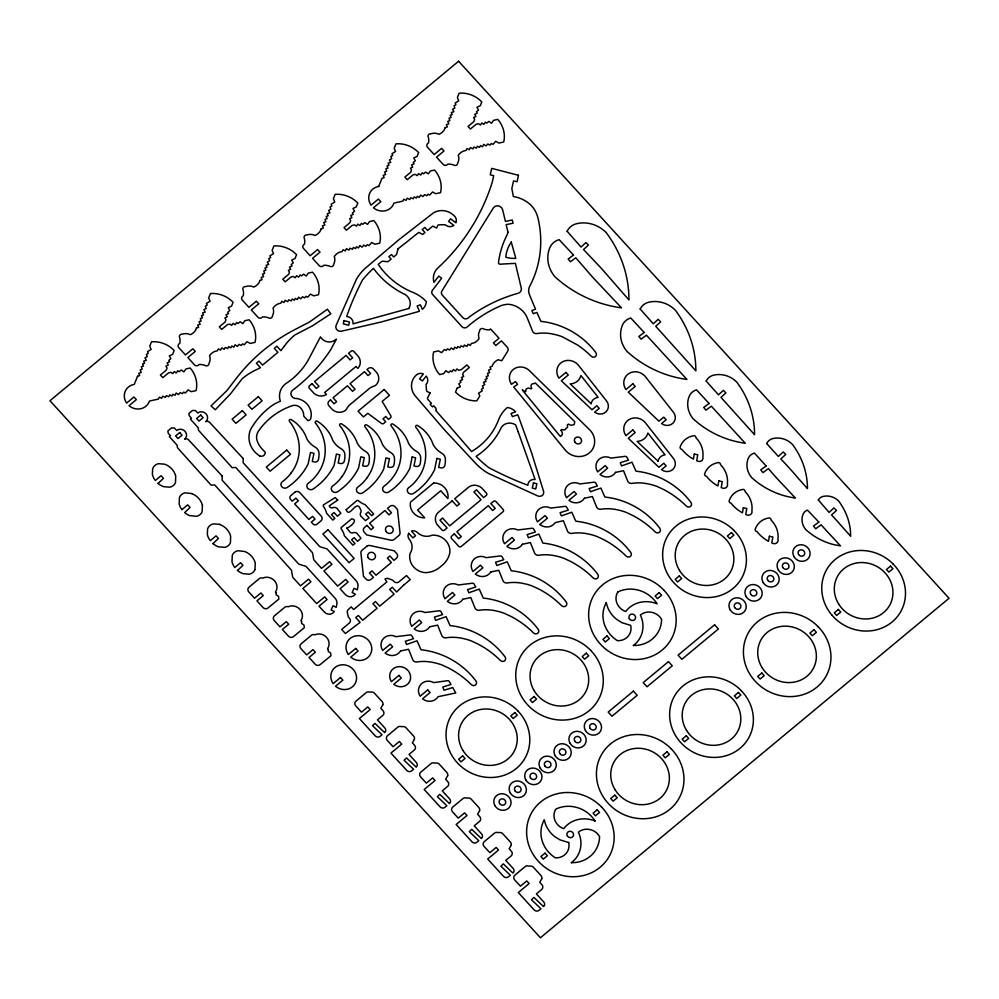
<?xml version="1.0" encoding="UTF-8"?>
<svg xmlns="http://www.w3.org/2000/svg" width="999" height="999" viewBox="0 0 999 999"><rect width="100%" height="100%" fill="white"/><g stroke="black" fill="none" stroke-linecap="round" stroke-linejoin="round"><path stroke-width="1.5" d="M254.97 569.592L255.282 563.061A16.471 15.285 29.3 0 0 244.743 551.51L237.937 550.724A8.729 8.104 29.3 0 0 232.28 555.294L231.993 561.838A16.084 14.935 29.3 0 0 234.777 567.507L240.559 562.712L242.944 565.322L237.5 570.441M378.696 186.451L382.005 178.309L384.128 177.597L383.191 175.362L385.639 174.55L384.565 171.99L386.613 171.304L385.851 168.794L387.912 168.107L387.013 165.946L388.986 165.285L388.124 163.212L390.721 162.338L389.423 159.99L391.708 158.591L390.834 156.506L392.682 155.369L391.983 153.684L395.567 151.486L394.193 148.227L395.966 143.844A26.711 24.8 29.3 0 1 418.618 152.56L417.058 156.418L413.773 157.942L415.309 160.727L413.261 162.437L414.036 163.861L411.551 165.01L412.712 167.133L410.427 168.194L411.501 170.13L410.626 172.29L404.845 177.085L407.23 179.695L413.012 174.9L415.372 174.375L417.245 175.649L418.656 173.626L420.691 175.025L422.227 172.827L423.601 173.764L425.661 172.065L428.346 173.888L430.369 171.004L434.59 170.055A26.711 24.8 29.3 0 1 440.547 192.645L435.751 193.719L432.542 191.983L429.77 195.067L428.109 194.168L426.685 195.754L424.637 194.643L422.877 196.616L420.616 195.067L419.343 197.402L417.32 196.303L416.358 198.077L414.235 196.928L413.236 198.776L410.739 197.715L409.74 199.563L407.242 198.202L406.044 200.387L403.858 199.201L402.822 201.111L393.918 203.122A13.099 12.163 29.3 0 1 373.451 207.767L380.794 201.661L378.409 199.051L371.066 205.157A13.099 12.163 29.3 0 1 378.696 186.451M181.918 509.652L187.712 504.845L190.097 507.455L184.653 512.574A16.046 14.898 29.3 0 0 189.648 515.609L196.491 516.308A8.729 8.104 29.3 0 0 202.135 511.738L202.435 505.194M539.847 524.487L547.415 518.206L545.029 515.596L537.474 521.878A10.652 9.89 29.3 0 1 538.324 509.802A10.652 9.89 29.3 0 1 550.724 508.091L564.785 506.381A1.773 1.648 29.3 0 1 566.708 507.305L568.306 510.139L560.089 512.699L561.351 515.909L571.803 512.212L575.786 521.191A74.463 69.143 29.3 0 1 630.744 552.422A3.172 2.935 29.3 0 1 626.198 556.193L625.374 555.344A85.04 78.958 29.3 0 0 603.284 539.435L597.102 536.538A50.075 46.491 29.3 0 0 590.796 534.552L588.099 533.928A44.093 40.934 29.3 0 0 571.59 533.391A3.646 3.384 29.3 0 1 567.469 531.031L563.336 520.691L555.169 522.677A10.652 9.89 29.3 0 1 539.847 524.5M511.476 384.228L515.521 381.581L517.607 384.403L513.686 386.975L565.734 450.661A16.971 15.759 29.3 0 0 589.335 452.934A16.971 15.759 29.3 0 0 590.209 430.332L529.92 371.153A12.05 11.189 29.3 0 0 513.823 369.043A12.05 11.189 29.3 0 0 511.476 384.228M219.655 524.363L213.411 523.876A8.766 8.142 29.3 0 0 207.58 528.921L207.33 534.403A15.897 14.76 29.3 0 0 210.265 540.659L216.034 535.851L218.419 538.461L212.974 543.593M191.92 493.556L185.09 492.857A8.729 8.104 29.3 0 0 179.433 497.427L179.146 503.971A16.084 14.935 29.3 0 0 181.93 509.64M158.042 483.441L163.486 478.309L161.101 475.699L155.307 480.519A15.897 14.76 29.3 0 1 152.372 474.25L152.66 468.768A8.766 8.142 29.3 0 1 158.466 463.686L164.71 464.21A16.384 15.21 29.3 0 1 175.712 476.073L175.499 482.592A8.729 8.104 29.3 0 1 169.88 487.175L163.636 486.675A15.859 14.723 29.3 0 1 158.054 483.429M893.094 563.973L895.479 566.595A42.595 39.548 29.3 0 1 892.119 621.965A42.595 39.548 29.3 0 1 834.14 617.544L831.755 614.934M734.003 530.481L736.388 533.091A42.595 39.548 29.3 0 1 733.029 588.473A42.595 39.548 29.3 0 1 675.049 584.04L672.664 581.43A42.595 39.548 29.3 0 1 676.023 526.061A42.595 39.548 29.3 0 1 734.003 530.494M831.767 614.934A42.595 39.548 29.3 0 1 835.114 559.565A42.595 39.548 29.3 0 1 893.094 563.985M259.99 456.093A21.866 20.305 29.3 0 1 252.71 425.986A84.578 78.521 29.3 0 1 270.879 406.418A40.659 37.75 29.3 0 1 280.344 401.273A17.645 16.384 29.3 0 1 285.589 383.791A80.17 74.438 29.3 0 0 307.842 360.776L320.454 336.888A9.728 9.028 29.3 0 0 335.264 339.91L336.401 339.111L331.031 349.2A181.581 168.594 29.3 0 1 292.607 390.222A4.908 4.558 29.3 0 0 294.455 398.351A16.184 15.022 29.3 0 1 310.739 418.519A3.172 2.947 29.3 0 1 307.817 420.567L303.708 416.059A11.551 10.727 29.3 0 0 301.436 408.866A8.092 7.517 29.3 0 0 292.882 405.469A75.362 69.967 29.3 0 0 258.529 431.019A12.363 11.476 29.3 0 0 257.193 440.996A22.802 21.166 29.3 0 0 263.137 450.037L265.284 452.41A4.396 4.083 29.3 0 1 259.965 456.156M191.895 493.643A16.471 15.285 29.3 0 1 202.36 505.207M219.63 524.438A16.384 15.21 29.3 0 1 230.644 536.226L230.444 542.744A8.729 8.104 29.3 0 1 224.812 547.34L218.569 546.828A15.859 14.723 29.3 0 1 212.999 543.581M254.982 569.605A8.729 8.104 29.3 0 1 249.338 574.188L243.094 573.676A15.859 14.723 29.3 0 1 237.512 570.429M291.333 472.652A45.205 41.97 29.3 0 0 289.635 421.59A1.411 1.299 29.3 0 1 291.533 419.78A34.628 32.155 29.3 0 1 306.793 438.673A20.142 18.694 29.3 0 0 315.209 447.165A7.093 6.593 29.3 0 1 318.993 453.159A34.815 32.318 29.3 0 1 318.793 457.717L318.431 459.515A3.546 3.297 29.3 0 1 314.435 461.95L312.287 461.476L313.936 453.296L310.477 452.535L308.204 463.798A70.454 65.422 29.3 0 1 289.248 486.051L287.375 487.35A4.108 3.821 29.3 0 1 281.755 486.713A3.721 3.459 29.3 0 1 282.28 481.768L284.253 480.244A47.552 44.156 29.3 0 0 291.358 472.664M315.547 423.126A1.411 1.299 29.3 0 1 317.432 421.328A34.628 32.155 29.3 0 1 332.692 440.222A20.142 18.694 29.3 0 0 341.109 448.713A7.093 6.593 29.3 0 1 344.892 454.707A34.815 32.318 29.3 0 1 344.692 459.265L344.33 461.063A3.546 3.297 29.3 0 1 340.334 463.499L338.186 463.024L339.822 454.845L336.376 454.083L334.103 465.347A70.454 65.422 29.3 0 1 315.147 487.599L313.274 488.898A4.108 3.821 29.3 0 1 307.655 488.261A3.721 3.459 29.3 0 1 308.179 483.316L310.152 481.793A47.552 44.156 29.3 0 0 317.257 474.213A45.205 41.97 29.3 0 0 315.534 423.139M341.708 476.935A45.205 41.97 29.3 0 0 339.997 425.886A1.411 1.299 29.3 0 1 341.895 424.076A34.628 32.155 29.3 0 1 357.155 442.957A20.142 18.694 29.3 0 0 365.572 451.448A7.093 6.593 29.3 0 1 369.355 457.442A34.815 32.318 29.3 0 1 369.155 462L368.793 463.798A3.546 3.297 29.3 0 1 364.797 466.233L362.649 465.759L364.298 457.579L360.839 456.818L358.566 468.081A70.454 65.422 29.3 0 1 339.61 490.334L337.737 491.633A4.108 3.821 29.3 0 1 332.118 491.008A3.721 3.459 29.3 0 1 332.642 486.051L334.615 484.527A47.552 44.156 29.3 0 0 341.72 476.948M366.82 478.034A45.205 41.97 29.3 0 0 365.122 426.973A1.411 1.299 29.3 0 1 367.02 425.162A34.628 32.155 29.3 0 1 382.28 444.056A20.142 18.694 29.3 0 0 390.696 452.547A7.093 6.593 29.3 0 1 394.48 458.541A34.815 32.318 29.3 0 1 394.28 463.099L393.918 464.897A3.546 3.297 29.3 0 1 389.922 467.332L387.774 466.858L389.41 458.666L385.964 457.904L383.691 469.168A70.454 65.422 29.3 0 1 364.735 491.433L362.862 492.732A4.108 3.821 29.3 0 1 357.242 492.095A3.721 3.459 29.3 0 1 357.767 487.15L359.74 485.626A47.552 44.156 29.3 0 0 366.845 478.046M606.331 602.597A29.82 27.685 29.3 0 0 617.394 640.659A13.899 12.9 29.3 0 0 630.681 625.349L622.127 622.764L617.02 619.642A27.473 25.512 29.3 0 1 610.839 613.249L609.265 610.751A27.473 25.512 29.3 0 1 606.318 602.597M222.19 476.061L222.128 480.194L298.826 564.173L305.981 566.358L335.127 598.264A7.043 6.543 29.3 0 1 336.863 604.058L336.251 607.292L333.004 605.794L331.119 610.002L334.353 611.5A6.344 5.894 29.3 0 1 324.076 611.75L319.018 606.181L327.073 599.512L324.687 596.89L316.633 603.571L302.884 588.436L310.926 581.793L308.541 579.183L300.499 585.826L292.719 577.272L291.458 570.204L214.723 484.94L211.139 485.164L177.984 448.301A2.847 2.647 29.3 0 1 177.422 445.542L169.331 436.563L170.417 435.676L168.194 433.204L167.894 430.906L171.603 427.884L174.5 428.059L176.736 430.507A5.932 5.507 29.3 0 1 184.99 431.306A5.932 5.507 29.3 0 1 184.678 439.198A2.897 2.697 29.3 0 1 188.474 439.735L222.19 476.061M243.219 458.578L243.157 462.724L319.855 546.703L327.01 548.888L356.156 580.794A7.043 6.543 29.3 0 1 357.892 586.588L357.292 589.822L354.046 588.311L352.16 592.532L355.319 594.168A6.344 5.894 29.3 0 1 345.105 594.28L340.047 588.711L348.102 582.03L345.716 579.42L337.674 586.101L323.913 570.966L331.955 564.323L329.57 561.713L321.541 568.356L313.761 559.79L312.5 552.734L235.764 467.47L232.18 467.694L199.013 430.819A2.847 2.647 29.3 0 1 198.451 428.072L190.359 419.093L191.446 418.194L189.236 415.734L188.923 413.436L192.632 410.414L195.542 410.577L197.777 413.037A5.932 5.507 29.3 0 1 206.019 413.823A5.932 5.507 29.3 0 1 205.719 421.728A2.897 2.697 29.3 0 1 209.515 422.252L243.219 458.578M561.076 430.182L561.113 430.619A7.68 7.13 29.3 0 1 562.499 433.516A16.971 15.759 29.3 0 0 561.8 435.552A4.508 4.183 29.3 0 1 560.277 436.413L522.24 389.885A9.041 8.392 29.3 0 1 524.925 391.733L525.836 391.358A4.883 4.533 29.3 0 1 526.186 388.998A12.05 11.189 29.3 0 0 528.184 387.999A7.53 6.993 29.3 0 1 530.869 388.923L531.793 388.386A5.794 5.382 29.3 0 1 530.944 385.489L531.805 384.165A6.156 5.719 29.3 0 1 534.615 383.516L535.327 382.979L574.687 421.615A11.314 10.502 29.3 0 1 574.113 424.662A16.971 15.759 29.3 0 0 571.653 425.274A7.08 6.581 29.3 0 1 568.493 424.1L567.357 424.787A10.827 10.052 29.3 0 1 567.532 427.347A16.971 15.759 29.3 0 0 564.772 429.882A3.996 3.709 29.3 0 1 562.012 429.445L561.076 430.182M337.687 500.112L329.258 505.831A2.398 2.223 29.3 0 0 330.657 507.542A2.885 2.672 29.3 0 0 333.291 507.542A4.196 3.896 29.3 0 1 336.788 508.191L340.871 513.199L337.437 516.246L334.041 512.537L331.481 514.672L334.865 518.381L332.817 520.079L326.586 513.249A18.856 17.507 29.3 0 0 323.214 506.093L323.314 504.982L335.214 497.552L337.687 500.112M346.191 509.665C349.563 519.393 356.518 497.914 360.502 509.453A2.872 2.672 29.3 0 1 360.602 512.737A4.196 3.896 29.3 0 0 360.801 516.133L365.434 520.666L369.081 517.844L365.696 514.135L368.256 512L371.64 515.709L373.688 514.01L365.172 504.682A18.856 17.507 29.3 0 1 358.204 500.524L357.03 500.462L346.191 509.665M346.865 528.096L350 532.08A2.872 2.672 29.3 0 0 353.409 532.629A4.196 3.896 29.3 0 1 356.905 533.279L360.989 538.286L357.555 541.333L354.158 537.624L351.598 539.76L354.982 543.468L352.934 545.167L344.418 535.839A18.856 17.507 29.3 0 0 341.059 528.683L341.159 527.559L351.735 518.768C358.978 519.98 349.875 527.135 346.865 528.096M694.293 454.033L693.393 459.115A35.802 33.242 29.3 0 1 681.93 449.413A2.123 1.973 29.3 0 1 680.032 447.34A18.831 17.483 29.3 0 1 694.055 435.701A1.886 1.748 29.3 0 1 695.953 437.774A23.964 22.253 29.3 0 1 702.871 456.905A3.984 3.696 29.3 0 1 697.814 461.213L696.703 460.751L697.739 454.795L694.293 454.033M718.805 480.881L717.919 485.976A35.802 33.242 29.3 0 1 706.455 476.273A2.123 1.973 29.3 0 1 704.557 474.188A18.831 17.483 29.3 0 1 718.581 462.549A1.886 1.748 29.3 0 1 720.466 464.622A23.964 22.253 29.3 0 1 727.397 483.766A3.984 3.696 29.3 0 1 722.339 488.061L721.228 487.599L722.265 481.643L718.805 480.881M743.331 507.742L742.444 512.824A35.802 33.242 29.3 0 1 730.981 503.121A2.123 1.973 29.3 0 1 729.083 501.048A18.831 17.483 29.3 0 1 743.094 489.398A1.886 1.748 29.3 0 1 744.992 491.471A23.964 22.253 29.3 0 1 751.922 510.614A3.984 3.696 29.3 0 1 746.865 514.91L745.754 514.448L746.79 508.503L743.331 507.742M769.38 536.251L768.493 541.333A35.802 33.242 29.3 0 1 757.017 531.63A2.123 1.973 29.3 0 1 755.132 529.557A18.831 17.483 29.3 0 1 769.143 517.919A1.886 1.748 29.3 0 1 771.041 519.992A23.964 22.253 29.3 0 1 777.971 539.135A3.984 3.696 29.3 0 1 772.914 543.431L771.79 542.969L772.839 537.012L769.38 536.251M412.15 457.018L409.877 468.281A70.454 65.422 29.3 0 1 390.921 490.546L389.048 491.833A4.108 3.821 29.3 0 1 383.429 491.208A3.721 3.459 29.3 0 1 383.953 486.263L385.939 484.74A47.552 44.156 29.3 0 0 393.032 477.16A45.205 41.97 29.3 0 0 391.308 426.086A1.411 1.299 29.3 0 1 393.206 424.275A34.628 32.155 29.3 0 1 408.466 443.156A20.142 18.694 29.3 0 0 416.883 451.648A7.093 6.593 29.3 0 1 420.666 457.654A34.815 32.318 29.3 0 1 420.467 462.212L420.104 464.011A3.546 3.297 29.3 0 1 416.108 466.433L413.961 465.971L415.609 457.779L412.15 457.018M436.863 458.454L434.59 469.717A70.454 65.422 29.3 0 1 415.634 491.983L413.761 493.269A4.108 3.821 29.3 0 1 408.141 492.644A3.721 3.459 29.3 0 1 408.666 487.687L410.651 486.176A47.552 44.156 29.3 0 0 417.744 478.583A45.205 41.97 29.3 0 0 416.021 427.522A1.411 1.299 29.3 0 1 417.919 425.711A34.628 32.155 29.3 0 1 433.179 444.592A20.142 18.694 29.3 0 0 441.595 453.084A7.093 6.593 29.3 0 1 445.379 459.078A34.815 32.318 29.3 0 1 445.179 463.648L444.817 465.434A3.546 3.297 29.3 0 1 440.821 467.869L438.673 467.395L440.322 459.215L436.863 458.454M518.431 175.275L517.082 181.768L513.561 180.856L511.838 188.536L513.361 196.541A30.544 28.359 29.3 0 1 531.393 205.644L532.979 207.455A28.559 26.523 29.3 0 1 537.924 217.894L538.211 219.081A109.216 101.411 29.3 0 1 529.707 286.288A10.652 9.89 29.3 0 0 529.408 294.505L535.526 309.228L531.88 310.514L533.266 313.698L536.913 312.412L540.884 321.378A74.463 69.143 29.3 0 1 595.841 352.61A3.172 2.935 29.3 0 1 591.308 356.381L590.471 355.544A85.04 78.958 29.3 0 0 577.235 344.817L562.2 336.725A50.075 46.491 29.3 0 0 555.906 334.752L553.196 334.128A44.093 40.934 29.3 0 0 536.7 333.579A3.646 3.384 29.3 0 1 532.579 331.231L527.609 318.781A21.204 19.68 29.3 0 0 508.279 304.258A24.925 23.139 29.3 0 0 500.549 305.869A140.484 130.432 29.3 0 0 469.418 325.062L466.983 327.11A3.621 3.359 29.3 0 1 461.938 326.636L432.692 294.618A3.559 3.309 29.3 0 1 432.28 290.534L441.645 278.246L438.798 276.111L433.903 282.38A16.196 15.035 29.3 0 1 437.887 267.969A227.148 210.901 29.3 0 0 468.194 232.517L473.189 224.65A227.148 210.901 29.3 0 0 492.257 182.193L493.693 175.724L490.259 174.825L491.683 168.369L518.431 175.275M344.006 320.567L343.281 323.813L348.738 325.274L349.475 322.028L344.006 320.567M533.454 482.879L532.292 488.061L535.714 488.973L536.888 483.791L533.454 482.879M398.077 248.763L396.503 254.633L393.706 256.968L391.471 254.52L388.898 256.643L391.133 259.103L387.974 261.726L382.142 261.189L378.221 264.31A71.016 65.934 29.3 0 0 412.824 292.345A35.34 32.805 29.3 0 1 426.348 301.623A12.999 12.075 29.3 0 1 422.352 309.378L420.367 304.82L417.145 305.969L419.43 311.176L418.144 311.651L381.318 321.978L341.258 331.243A4.383 4.071 29.3 0 1 336.051 325.537L356.368 279.383A50.974 47.328 29.3 0 1 367.058 266.77L399.138 239.523L433.316 212.987A16.483 15.297 29.3 0 1 455.069 216.708A6.818 6.331 29.3 0 1 455.931 222.814L450.586 218.818L448.551 221.428L453.896 225.424A6.818 6.331 29.3 0 1 445.292 224.825A41.296 38.349 29.3 0 0 438.111 224.95L436.6 228.034L432.754 226.111L427.547 230.432L424.787 227.41L422.227 229.545L424.987 232.555L422.677 234.465L418.831 232.392A436.8 405.569 29.3 0 0 406.93 241.883L398.077 248.763M276.161 592.832L276.099 594.742L278.534 596.328L278.871 599.075L267.982 608.004A3.546 3.297 29.3 0 1 263.049 607.529L256.93 600.836L263.249 595.579L260.876 592.969L254.545 598.226L248.801 591.932A3.546 3.297 29.3 0 1 248.988 587.2L259.265 578.658A3.546 3.297 29.3 0 1 262.65 578.121A9.765 9.078 29.3 0 1 274.45 580.681A9.765 9.078 29.3 0 1 275.462 592.057L276.161 592.832M301.611 621.478L301.548 623.388L303.971 624.974L304.308 627.722L293.431 636.65A3.546 3.297 29.3 0 1 288.499 636.176L282.38 629.482L288.699 624.225L286.313 621.615L279.995 626.873L274.238 620.579A3.546 3.297 29.3 0 1 274.425 615.859L284.703 607.317A3.546 3.297 29.3 0 1 288.087 606.768A9.765 9.078 29.3 0 1 299.9 609.328A9.765 9.078 29.3 0 1 300.911 620.704L301.611 621.478M328.271 649.475L328.209 651.398L330.632 652.984L330.969 655.731L320.08 664.66A3.546 3.297 29.3 0 1 315.147 664.185L309.041 657.492L315.359 652.235L312.974 649.625L306.656 654.882L300.899 648.588A3.546 3.297 29.3 0 1 301.086 643.856L311.363 635.314A3.546 3.297 29.3 0 1 314.747 634.777L314.872 634.815A9.765 9.078 29.3 0 1 326.561 637.337A9.765 9.078 29.3 0 1 327.56 648.713L328.271 649.475M382.804 704.794L380.831 708.241L383.254 711.026A3.546 3.297 29.3 0 1 382.804 715.421L377.447 719.879L384.815 727.946A3.484 3.234 29.3 0 1 384.615 732.592L374.975 723.388L372.565 725.724L382.018 734.74L380.132 736.325A3.546 3.297 29.3 0 1 375.199 735.838L359.378 718.531L370.204 709.54L367.819 706.93L361.501 712.175L355.756 705.881A3.546 3.297 29.3 0 1 355.931 701.161L366.221 692.619A3.546 3.297 29.3 0 1 369.593 692.07L371.516 692.02A3.546 3.297 29.3 0 1 374.488 693.256L382.018 701.498A3.546 3.297 29.3 0 1 382.804 704.794M414.36 739.347L412.387 742.794L414.81 745.579A3.546 3.297 29.3 0 1 414.36 749.974L409.003 754.432L416.371 762.499A3.484 3.234 29.3 0 1 416.183 767.145L406.531 757.941L404.12 760.276L413.586 769.292L411.688 770.878A3.546 3.297 29.3 0 1 406.755 770.391L390.934 753.084L401.76 744.093L399.388 741.483L393.057 746.728L387.312 740.434A3.546 3.297 29.3 0 1 387.5 735.714L397.777 727.172A3.546 3.297 29.3 0 1 401.161 726.623L403.072 726.573A3.546 3.297 29.3 0 1 406.044 727.809L413.574 736.051A3.546 3.297 29.3 0 1 414.36 739.347M447.627 775.773L445.654 779.22L448.076 782.005A3.546 3.297 29.3 0 1 447.627 786.4L442.27 790.858L449.637 798.925A3.484 3.234 29.3 0 1 449.45 803.571L439.797 794.367L437.387 796.702L446.853 805.731L444.955 807.304A3.546 3.297 29.3 0 1 440.022 806.817L424.213 789.51L435.04 780.519L432.654 777.909L426.323 783.154L420.579 776.86A3.546 3.297 29.3 0 1 420.766 772.14L431.044 763.598A3.546 3.297 29.3 0 1 434.428 763.049L436.351 763.011A3.546 3.297 29.3 0 1 439.31 764.235L446.84 772.489A3.546 3.297 29.3 0 1 447.627 775.773M479.57 810.751L477.597 814.197L480.007 816.97A3.546 3.297 29.3 0 1 479.57 821.378L474.213 825.823L481.58 833.89A3.484 3.234 29.3 0 1 481.381 838.536L471.74 829.332L469.33 831.668L478.783 840.696L476.885 842.269A3.546 3.297 29.3 0 1 471.953 841.795L456.143 824.475L466.97 815.484L464.585 812.874L458.266 818.131L452.522 811.837A3.546 3.297 29.3 0 1 452.697 807.105L462.974 798.563A3.546 3.297 29.3 0 1 466.358 798.026L468.281 797.976A3.546 3.297 29.3 0 1 471.241 799.2L478.783 807.454A3.546 3.297 29.3 0 1 479.57 810.751M511.126 845.304L509.153 848.75L511.575 851.523A3.546 3.297 29.3 0 1 511.126 855.931L505.769 860.376L513.136 868.443A3.484 3.234 29.3 0 1 512.937 873.089L503.296 863.885L500.886 866.22L510.339 875.249L508.454 876.822A3.546 3.297 29.3 0 1 503.521 876.348L487.699 859.028L498.526 850.037L496.141 847.427L489.822 852.684L484.078 846.39A3.546 3.297 29.3 0 1 484.253 841.658L494.53 833.116A3.546 3.297 29.3 0 1 497.914 832.579L499.837 832.529A3.546 3.297 29.3 0 1 502.809 833.753L510.339 842.007A3.546 3.297 29.3 0 1 511.126 845.304M541.733 878.808L539.76 882.254L542.17 885.039A3.546 3.297 29.3 0 1 541.733 889.435L536.376 893.893L543.743 901.96A3.484 3.234 29.3 0 1 543.543 906.605L533.903 897.402L531.493 899.737L540.946 908.765L539.048 910.339A3.546 3.297 29.3 0 1 534.115 909.852L518.306 892.544L529.133 883.553L526.748 880.943L520.429 886.188L514.685 879.894A3.546 3.297 29.3 0 1 514.86 875.174L525.137 866.633A3.546 3.297 29.3 0 1 528.521 866.083L530.444 866.046A3.546 3.297 29.3 0 1 533.404 867.269L540.946 875.524A3.546 3.297 29.3 0 1 541.733 878.808M507.967 232.342L507.13 234.79A94.905 88.124 29.3 0 0 498.501 262.437A1.573 1.461 29.3 0 0 500.287 264.211A455.457 422.877 29.3 0 1 511.113 263.574L515.384 263.386L521.078 287.262A5.07 4.708 29.3 0 1 518.069 293.294A160.851 149.35 29.3 0 0 467.757 318.182A3.621 3.359 29.3 0 1 462.824 317.607L442.307 295.142A3.559 3.309 29.3 0 1 441.833 291.159L493.344 207.942A5.145 4.77 29.3 0 1 502.609 209.64L505.419 221.391L512.262 220.005L513.099 223.214L506.181 224.613L507.992 232.255M137.55 376.261L134.253 384.403A13.099 12.163 29.3 0 0 126.623 403.097L133.966 397.003L136.351 399.612L129.008 405.706A13.099 12.163 29.3 0 0 149.475 401.061L158.379 399.063L159.415 397.14L161.601 398.339L162.787 396.141L165.297 397.502L166.296 395.666L168.794 396.728L169.793 394.867L171.903 396.029L172.877 394.243L174.9 395.354L176.161 393.019L178.434 394.555L180.195 392.595L182.243 393.706L183.666 392.108L185.327 393.007L188.099 389.922L191.308 391.67L196.104 390.584A26.711 24.8 29.3 0 0 190.147 367.994L185.926 368.943L183.903 371.84L181.206 370.005L179.158 371.703L177.785 370.766L176.249 372.964L174.213 371.578L172.79 373.589L170.929 372.315L168.569 372.839L162.787 377.634L160.402 375.025L166.184 370.229L167.058 368.082L165.984 366.133L168.269 365.072L167.108 362.962L169.593 361.8L168.819 360.377L170.866 358.678L169.331 355.881L172.615 354.358L174.176 350.512A26.711 24.8 29.3 0 0 151.523 341.783L149.75 346.166L151.124 349.438L147.54 351.636L148.239 353.321L146.391 354.458L147.265 356.531L144.98 357.929L146.279 360.277L143.669 361.163L144.543 363.224L142.57 363.898L143.469 366.046L141.408 366.745L142.17 369.243L140.122 369.93L141.196 372.49L138.749 373.314L139.685 375.537L137.55 376.261M196.478 328.034L195.617 330.169A12.925 12 29.3 0 1 190.322 334.677A10.277 9.54 29.3 0 0 182.355 334.166A2.797 2.597 29.3 0 0 179.358 336.663A13.312 12.35 29.3 0 1 179.77 343.444A3.009 2.785 29.3 0 0 178.471 347.277L185.477 354.945L192.894 348.776L195.28 351.386L187.849 357.555L194.855 365.222A3.009 2.785 29.3 0 0 199.013 364.523A13.312 12.35 29.3 0 1 206.006 365.834A2.797 2.597 29.3 0 0 209.003 363.336A10.277 9.54 29.3 0 0 209.565 355.744A12.925 12 29.3 0 1 214.972 351.361L217.307 350.836L218.344 348.926L220.529 350.112L221.728 347.914L224.226 349.288L225.225 347.44L227.722 348.501L228.721 346.653L230.844 347.802L231.805 346.016L233.828 347.128L235.102 344.792L237.362 346.341L239.123 344.368L241.171 345.479L242.595 343.881L244.256 344.792L247.028 341.695L250.237 343.444L255.032 342.37A26.711 24.8 29.3 0 0 249.076 319.78L244.855 320.716L242.832 323.614L240.147 321.778L238.087 323.489L236.713 322.552L235.177 324.737L233.142 323.351L231.731 325.362L229.857 324.088L227.497 324.625L221.716 329.42L219.33 326.81L225.112 322.015L225.986 319.855L224.912 317.907L227.198 316.845L226.036 314.735L228.521 313.574L227.747 312.15L229.795 310.452L228.259 307.667L231.543 306.144L233.104 302.285A26.711 24.8 29.3 0 0 210.452 293.556L208.679 297.939L210.052 301.211L206.468 303.409L207.168 305.095L205.319 306.231L206.194 308.316L203.908 309.715L205.207 312.063L202.61 312.937L203.471 315.01L201.498 315.672L202.397 317.819L200.337 318.519L201.099 321.016L199.051 321.715L200.125 324.263L197.677 325.087L198.614 327.322L196.478 328.034M259.952 280.432L259.091 282.567A12.925 12 29.3 0 1 253.796 287.075A10.277 9.54 29.3 0 0 245.829 286.563A2.797 2.597 29.3 0 0 242.819 289.061A13.312 12.35 29.3 0 1 243.232 295.841A3.009 2.785 29.3 0 0 241.933 299.675L248.938 307.342L256.356 301.174L258.741 303.783L251.323 309.952L258.329 317.62A3.009 2.785 29.3 0 0 262.475 316.92A13.312 12.35 29.3 0 1 269.468 318.244A2.797 2.597 29.3 0 0 272.477 315.746A10.277 9.54 29.3 0 0 273.039 308.142A12.925 12 29.3 0 1 278.446 303.758L280.769 303.234L281.818 301.323L284.003 302.51L285.19 300.324L287.7 301.686L288.699 299.837L291.184 300.899L292.195 299.051L294.305 300.2L295.267 298.426L297.302 299.525L298.564 297.19L300.824 298.738L302.597 296.765L304.633 297.877L306.069 296.291L307.717 297.19L310.489 294.106L313.698 295.841L318.494 294.767A26.711 24.8 29.3 0 0 312.55 272.178L308.329 273.127L306.293 276.011L303.609 274.188L301.561 275.886L300.187 274.95L298.639 277.148L296.603 275.749L295.192 277.772L293.319 276.498L290.959 277.023L285.19 281.818L282.804 279.208L288.574 274.413L289.448 272.252L288.386 270.317L290.672 269.255L289.498 267.133L291.995 265.984L291.209 264.56L293.256 262.849L291.72 260.065L295.005 258.541L296.566 254.683A26.711 24.8 29.3 0 0 273.926 245.966L272.14 250.349L273.514 253.609L269.93 255.819L270.642 257.492L268.781 258.629L269.655 260.714L267.382 262.113L268.669 264.46L266.071 265.334L266.933 267.407L264.96 268.069L265.871 270.23L263.811 270.916L264.573 273.426L262.512 274.113L263.586 276.673L261.139 277.485L262.075 279.72L259.952 280.432M321.191 228.833L320.329 230.956A12.925 12 29.3 0 1 315.035 235.464A10.277 9.54 29.3 0 0 307.068 234.952A2.797 2.597 29.3 0 0 304.058 237.45A13.312 12.35 29.3 0 1 304.47 244.231A3.009 2.785 29.3 0 0 303.172 248.064L310.177 255.732L317.607 249.563L319.992 252.173L312.562 258.341L319.568 266.009A3.009 2.785 29.3 0 0 323.726 265.309A13.312 12.35 29.3 0 1 330.706 266.633A2.797 2.597 29.3 0 0 333.716 264.136A10.277 9.54 29.3 0 0 334.278 256.543A12.925 12 29.3 0 1 339.685 252.16L342.02 251.636L343.057 249.713L345.242 250.911L346.428 248.714L348.938 250.075L349.937 248.227L352.435 249.288L353.434 247.44L355.544 248.589L356.506 246.815L358.541 247.914L359.802 245.579L362.063 247.128L363.836 245.167L365.871 246.278L367.307 244.68L368.956 245.579L371.74 242.495L374.937 244.243L379.745 243.157A26.711 24.8 29.3 0 0 373.788 220.567L369.568 221.516L367.532 224.4L364.847 222.577L362.799 224.275L361.426 223.339L359.89 225.537L357.842 224.151L356.431 226.161L354.558 224.887L352.197 225.412L346.428 230.207L344.043 227.597L349.812 222.802L350.686 220.642L349.625 218.706L351.91 217.645L350.749 215.522L353.234 214.373L352.447 212.949L354.508 211.239L352.972 208.454L356.243 206.93L357.817 203.072A26.711 24.8 29.3 0 0 335.164 194.355L333.391 198.739L334.765 202.01L331.168 204.208L331.88 205.894L330.032 207.03L330.906 209.103L328.621 210.502L329.907 212.849L327.31 213.724L328.184 215.796L326.198 216.458L327.11 218.619L325.05 219.305L325.811 221.815L323.751 222.502L324.825 225.062L322.39 225.886L323.326 228.109L321.191 228.833M445.179 127.66L444.318 129.783A12.925 12 29.3 0 1 439.023 134.291A10.277 9.54 29.3 0 0 431.056 133.779A2.797 2.597 29.3 0 0 428.047 136.276A13.312 12.35 29.3 0 1 428.471 143.057A3.009 2.785 29.3 0 0 427.172 146.89L434.165 154.558L441.595 148.389L443.981 150.999L436.551 157.168L443.556 164.835A3.009 2.785 29.3 0 0 447.714 164.136A13.312 12.35 29.3 0 1 454.695 165.459A2.797 2.597 29.3 0 0 457.704 162.962A10.277 9.54 29.3 0 0 458.266 155.369A12.925 12 29.3 0 1 463.673 150.974L466.009 150.462L467.045 148.539L469.23 149.738L470.417 147.54L472.927 148.901L473.926 147.053L476.423 148.114L477.422 146.266L479.532 147.415L480.507 145.642L482.529 146.741L483.803 144.405L486.063 145.954L487.824 143.993L489.872 145.105L491.296 143.506L492.957 144.405L495.729 141.321L498.938 143.069L503.733 141.983A26.711 24.8 29.3 0 0 497.777 119.393L493.556 120.342L491.533 123.227L488.836 121.403L486.788 123.102L485.414 122.165L483.878 124.363L481.843 122.977L480.432 124.987L478.558 123.714L476.198 124.238L470.417 129.033L468.032 126.423L473.813 121.628L474.687 119.468L473.613 117.532L475.899 116.471L474.737 114.348L477.222 113.199L476.448 111.776L478.496 110.065L476.96 107.28L480.244 105.757L481.805 101.898A26.711 24.8 29.3 0 0 459.153 93.182L457.38 97.565L458.753 100.824L455.169 103.034L455.869 104.72L454.021 105.844L454.895 107.929L452.609 109.328L453.908 111.676L451.298 112.55L452.172 114.623L450.199 115.285L451.098 117.445L449.038 118.132L449.8 120.642L447.752 121.329L448.826 123.888L446.378 124.713L447.315 126.935L445.179 127.66M457.092 388.211L455.532 392.058A26.711 24.8 29.3 0 0 476.773 400.861L479.795 396.016L478.583 393.131L482.18 390.934L481.468 389.248L483.316 388.112L482.442 386.039L484.727 384.64L483.441 382.292L486.038 381.418L485.164 379.345L487.15 378.671L486.238 376.523L488.299 375.824L487.537 373.326L489.597 372.639L488.523 370.08L490.959 369.255L490.022 367.033L492.157 366.308L493.019 364.185A12.925 12 29.3 0 1 498.314 359.677A10.277 9.54 29.3 0 0 501.798 360.676L507.692 351.186A3.546 3.297 29.3 0 0 507.23 347.202L501.423 340.859L495.829 345.504L493.444 342.894L499.05 338.236L490.559 328.946A3.009 2.785 29.3 0 0 489.622 329.832A13.312 12.35 29.3 0 1 482.642 328.509A2.797 2.597 29.3 0 0 479.632 331.006A10.277 9.54 29.3 0 0 479.07 338.599A12.925 12 29.3 0 1 473.663 342.982L471.328 343.506L470.292 345.429L468.106 344.23L466.92 346.428L464.41 345.067L463.411 346.915L460.914 345.854L459.915 347.702L457.804 346.553L456.843 348.326L454.807 347.215L453.546 349.55L451.273 348.014L449.513 349.975L447.477 348.863L446.041 350.462L444.38 349.563L441.608 352.647L438.399 350.899L433.603 351.985A26.711 24.8 29.3 0 0 439.56 374.575L443.781 373.626L445.816 370.729L448.501 372.565L450.549 370.866L451.923 371.803L453.459 369.605L455.494 370.991L456.918 368.981L458.791 370.254L461.151 369.73L466.92 364.922L469.305 367.545L463.524 372.34L462.649 374.5L463.723 376.436L461.438 377.497L462.599 379.608L460.114 380.769L460.901 382.192L458.841 383.891L460.377 386.688L457.092 388.211M567.095 231.231L581.043 247.04L585.938 242.57L588.436 245.08L583.541 249.55L601.361 268.356L628.908 299.937A114.848 106.643 29.3 0 0 628.746 293.406A93.669 86.975 29.3 0 0 628.259 287.512A114.848 106.643 29.3 0 0 606.243 232.642A30.007 27.86 29.3 0 0 576.972 223.601A15.934 14.798 29.3 0 0 567.095 231.231M640.172 309.003L653.259 323.776L658.191 319.33L660.664 321.853L655.756 326.286L695.816 370.841A103.084 95.717 29.3 0 0 695.679 364.972A84.316 78.284 29.3 0 0 695.229 359.677A103.409 96.004 29.3 0 0 675.411 310.277A27.023 25.087 29.3 0 0 649.05 302.135A14.348 13.312 29.3 0 0 640.172 309.003M706.168 381.069L718.506 394.855L723.388 390.359L725.886 392.869L720.991 397.377L754.545 434.69L754.545 433.566A89.91 83.479 29.3 0 0 754.432 429.732A73.314 68.069 29.3 0 0 754.045 425.124A89.91 83.479 29.3 0 0 736.812 382.167A23.489 21.816 29.3 0 0 713.898 375.087A12.475 11.576 29.3 0 0 706.168 381.069M766.67 443.531L778.346 456.443L783.216 451.948L785.726 454.445L780.818 458.978A362.4 336.488 29.3 0 1 798.064 478.071L807.454 488.611L807.454 487.787A75.774 70.355 29.3 0 0 807.354 484.552L807.03 480.669A75.774 70.355 29.3 0 0 792.507 444.455A19.805 18.382 29.3 0 0 773.189 438.486A10.514 9.765 29.3 0 0 766.67 443.531M430.045 392.932L427.51 398.089A1.873 1.736 29.3 0 0 427.984 399.538L431.381 403.246L430.144 404.27L432.53 406.88L433.766 405.856L435.689 407.967A1.773 1.648 29.3 0 1 435.964 409.865L435.714 410.339A436.8 405.569 29.3 0 0 446.353 422.415L471.528 451.511A71.016 65.934 29.3 0 0 498.526 419.93A35.34 32.805 29.3 0 1 507.342 407.48A12.999 12.075 29.3 0 1 515.659 411.825L511.051 413.449L512.437 416.633L517.732 414.76L518.294 416.034L531.381 452.185L543.581 491.383A4.383 4.071 29.3 0 1 537.974 496.041L488.611 473.538A50.974 47.328 29.3 0 1 474.8 462.425L444.38 429.782L414.585 395.142A16.483 15.297 29.3 0 1 417.07 374.413A6.818 6.331 29.3 0 1 423.389 373.963L419.555 378.858L422.415 380.994L426.236 376.086A6.818 6.331 29.3 0 1 426.148 384.353A41.296 38.349 29.3 0 0 426.735 391.271L430.045 392.932M818.331 499.975L829.095 512.412L833.953 507.904L836.463 510.402L831.543 514.972A289.685 268.968 29.3 0 1 841.732 526.286L850.698 536.288L850.361 530.082A60.577 56.244 29.3 0 0 838.748 501.136A15.822 14.698 29.3 0 0 823.313 496.366A8.404 7.805 29.3 0 0 818.331 499.975M408.716 533.279L408.603 533.454A5.632 5.232 29.3 0 0 408.991 538.848A12.837 11.913 29.3 0 1 410.065 553.471A15.809 14.673 29.3 0 0 425.986 572.652A24.575 22.815 29.3 0 0 439.785 567.307L442.357 565.172A24.575 22.815 29.3 0 0 449.8 552.872A15.809 14.673 29.3 0 0 432.067 535.189A12.837 11.913 29.3 0 1 417.033 532.18A5.632 5.232 29.3 0 0 411.476 531.068L415.509 535.776L412.937 537.899L408.716 533.279M400.587 650.961L400.399 651.248A10.652 9.89 29.3 0 1 385.077 653.071L392.644 646.79L390.259 644.168L382.692 650.461A10.652 9.89 29.3 0 1 383.566 638.386A10.652 9.89 29.3 0 1 395.954 636.675L410.015 634.952A1.773 1.648 29.3 0 1 411.925 635.888L413.536 638.723L405.319 641.271L406.581 644.492L417.033 640.796L421.004 649.762A74.463 69.143 29.3 0 1 475.961 680.993A3.172 2.935 29.3 0 1 471.428 684.765L470.591 683.928A85.04 78.958 29.3 0 0 448.514 668.006L442.32 665.109A50.075 46.491 29.3 0 0 436.026 663.136L433.316 662.512A44.093 40.934 29.3 0 0 416.82 661.962A3.646 3.384 29.3 0 1 412.699 659.615L408.566 649.263L400.587 650.961M429.657 626.81L429.47 627.097A10.652 9.89 29.3 0 1 414.148 628.92L421.715 622.639L419.33 620.017L411.763 626.311A10.652 9.89 29.3 0 1 412.624 614.235A10.652 9.89 29.3 0 1 425.025 612.524L439.085 610.801A1.773 1.648 29.3 0 1 440.996 611.738L442.607 614.572L434.39 617.12L435.651 620.342L446.103 616.645L450.074 625.611A74.463 69.143 29.3 0 1 505.032 656.842A3.172 2.935 29.3 0 1 500.499 660.614L499.662 659.777A85.04 78.958 29.3 0 0 477.584 643.856L471.391 640.958A50.075 46.491 29.3 0 0 465.097 638.985L462.387 638.361A44.093 40.934 29.3 0 0 445.891 637.812A3.646 3.384 29.3 0 1 441.77 635.464L437.637 625.124L429.657 626.81M462.824 599.25L462.637 599.55A10.652 9.89 29.3 0 1 447.315 601.373L454.882 595.079L452.497 592.469L444.93 598.751A10.652 9.89 29.3 0 1 445.791 586.675A10.652 9.89 29.3 0 1 458.191 584.964L472.252 583.254A1.773 1.648 29.3 0 1 474.163 584.178L475.774 587.025L467.557 589.572L468.818 592.782L479.27 589.085L483.241 598.064A74.463 69.143 29.3 0 1 538.199 629.295A3.172 2.935 29.3 0 1 533.666 633.066L532.829 632.217A85.04 78.958 29.3 0 0 510.751 616.308L504.557 613.411A50.075 46.491 29.3 0 0 498.264 611.425L495.554 610.801A44.093 40.934 29.3 0 0 479.058 610.264A3.646 3.384 29.3 0 1 474.937 607.904L470.804 597.564L462.824 599.25M490.821 571.965L490.634 572.265A10.652 9.89 29.3 0 1 475.312 574.075L482.879 567.794L480.507 565.184L472.939 571.465A10.652 9.89 29.3 0 1 473.801 559.39A10.652 9.89 29.3 0 1 486.201 557.679L500.262 555.956A1.773 1.648 29.3 0 1 502.172 556.893L503.771 559.727L495.554 562.275L496.815 565.496L507.267 561.8L511.251 570.766A74.463 69.143 29.3 0 1 566.208 601.997A3.172 2.935 29.3 0 1 561.663 605.769L560.839 604.932A85.04 78.958 29.3 0 0 538.761 589.023L532.567 586.126A50.075 46.491 29.3 0 0 526.261 584.14L523.563 583.516A44.093 40.934 29.3 0 0 507.055 582.966A3.646 3.384 29.3 0 1 502.934 580.619L498.813 570.279L490.821 571.965M522.415 544.255L522.227 544.555A10.652 9.89 29.3 0 1 506.905 546.378L514.473 540.084L512.087 537.474L504.52 543.756A10.652 9.89 29.3 0 1 505.382 531.68A10.652 9.89 29.3 0 1 517.782 529.97L531.843 528.259A1.773 1.648 29.3 0 1 533.753 529.183L535.364 532.03L527.147 534.577L528.409 537.787L538.861 534.09L542.832 543.069A74.463 69.143 29.3 0 1 597.789 574.3A3.172 2.935 29.3 0 1 593.256 578.071L592.419 577.222A85.04 78.958 29.3 0 0 570.342 561.313L564.148 558.416A50.075 46.491 29.3 0 0 557.854 556.431L555.144 555.806A44.093 40.934 29.3 0 0 538.648 555.269A3.646 3.384 29.3 0 1 534.527 552.909L530.394 542.569L522.415 544.255M584.427 498.226L584.24 498.526A10.652 9.89 29.3 0 1 568.918 500.349L576.485 494.055L574.1 491.446L566.545 497.727A10.652 9.89 29.3 0 1 567.407 485.651A10.652 9.89 29.3 0 1 579.795 483.941L593.868 482.23A1.773 1.648 29.3 0 1 595.779 483.154L597.377 486.001L589.16 488.548L590.421 491.758L600.874 488.061L604.857 497.04A74.463 69.143 29.3 0 1 659.815 528.271A3.172 2.935 29.3 0 1 655.269 532.042L654.445 531.193A85.04 78.958 29.3 0 0 632.355 515.284L626.173 512.387A50.075 46.491 29.3 0 0 619.867 510.402L617.17 509.777A44.093 40.934 29.3 0 0 600.661 509.24A3.646 3.384 29.3 0 1 596.54 506.88L592.407 496.54L584.427 498.226M615.546 472.377L615.359 472.677A10.652 9.89 29.3 0 1 600.037 474.5L607.604 468.206L605.219 465.596L597.664 471.878A10.652 9.89 29.3 0 1 598.513 459.802A10.652 9.89 29.3 0 1 610.913 458.091L624.987 456.381A1.773 1.648 29.3 0 1 626.897 457.305L628.496 460.139L620.279 462.699L621.54 465.909L631.992 462.212L635.976 471.178A74.463 69.143 29.3 0 1 690.933 502.41A3.172 2.935 29.3 0 1 686.388 506.181L685.564 505.344A85.04 78.958 29.3 0 0 663.473 489.435L657.292 486.538A50.075 46.491 29.3 0 0 650.986 484.552L648.289 483.928A44.093 40.934 29.3 0 0 631.78 483.391A3.646 3.384 29.3 0 1 627.659 481.031L623.526 470.691L615.546 472.377M511.251 242.07L510.014 244.018A33.978 31.543 29.3 0 0 505.819 257.168A21.941 20.367 29.3 0 0 512.762 258.379L515.809 258.366L511.251 242.07M284.428 345.991L280.919 350.674L276.873 346.241L274.3 348.376L277.922 352.335L262.575 365.085L258.953 361.126L256.393 363.261L260.439 367.694L255.095 370.354A63.337 58.816 29.3 0 0 242.12 378.833L230.444 393.906L215.297 409.777L211.014 405.944L226.736 390.784L236.751 377.822A197.477 183.354 29.3 0 1 294.693 329.682L309.528 322.003L327.435 309.228L330.819 313.798L312.262 325.936L295.005 334.89A63.337 58.816 29.3 0 0 284.428 345.991M403.596 585.164L396.64 592.02L392.282 587.25L389.71 589.385L394.081 594.155L379.67 606.131L375.474 601.535L372.902 603.671L377.098 608.254L362.687 620.229L358.329 615.459L355.756 617.594L360.115 622.365L345.392 633.516L341.658 629.432L349.275 623.101A3.621 3.359 29.3 0 0 349.463 618.281L348.976 617.744A3.621 3.359 29.3 0 1 348.102 616.083L347.34 612.637A3.621 3.359 29.3 0 1 348.264 609.59L351.186 606.868L353.621 609.527L386.875 581.905L385.002 579.07A3.621 3.359 29.3 0 1 388.299 578.608L391.77 579.807A3.621 3.359 29.3 0 1 393.369 580.856L393.856 581.393A3.621 3.359 29.3 0 0 398.888 581.88L406.518 575.549L410.252 579.645L403.596 585.164M458.591 61.251L49.95 400.724L540.409 937.749L949.05 598.276L458.591 61.251M258.329 396.653L248.102 405.157L251.898 409.315L262.125 400.824L258.329 396.653M242.332 410.676L232.105 419.18L235.901 423.339L246.129 414.847L242.332 410.676M312.05 383.641L309.39 385.851A1.773 1.648 29.3 0 0 309.303 388.211L314.086 393.444A10.202 9.466 29.3 0 0 326.486 394.505L324.65 392.507L356.044 366.433L357.867 368.431A10.202 9.466 29.3 0 0 358.454 356.543L353.696 351.336A1.773 1.648 29.3 0 0 351.223 351.099L348.564 353.296L352.659 357.779L350.087 359.902L346.004 355.432L314.61 381.506L318.981 386.301L316.408 388.424L312.05 383.641M330.482 399.887L329.133 401.024A3.571 3.322 29.3 0 0 328.946 405.781L332.517 409.702A10.202 9.466 29.3 0 0 345.354 410.452A6.269 5.819 29.3 0 0 346.853 408.491A23.164 21.503 29.3 0 1 349.4 405.119L369.842 388.136A23.164 21.503 29.3 0 1 373.688 386.188A6.269 5.819 29.3 0 0 375.936 385.052A10.202 9.466 29.3 0 0 376.898 372.802L373.339 368.906A3.571 3.322 29.3 0 0 368.369 368.419L367.008 369.555L370.567 373.451L368.007 375.587L364.448 371.678L350.037 383.653L355.082 389.185L352.51 391.321L347.465 385.789L333.054 397.764L336.613 401.66L334.053 403.796L330.482 399.887M286.725 450.074L266.283 467.057L270.092 471.216L290.534 454.233L286.725 450.074M384.165 389.51L358.104 411.151L363.424 416.983L367.819 413.324L381.481 423.439A1.773 1.648 29.3 0 0 383.678 423.439L385.689 421.765L382.992 418.831L385.789 416.508L388.486 419.443L390.484 417.782A1.773 1.648 29.3 0 0 390.784 415.709L382.155 401.411L389.485 395.329L384.165 389.51M294.917 492.207L290.759 495.654A2.835 2.635 29.3 0 0 290.622 499.438L292.207 501.186L295.891 498.126L298.326 500.811L294.655 503.858L308.903 519.455L312.575 516.408L315.022 519.08L311.351 522.127L312.937 523.876A2.835 2.635 29.3 0 0 316.883 524.263L321.041 520.816A3.546 3.297 29.3 0 0 321.216 516.096L299.85 492.682A3.546 3.297 29.3 0 0 294.917 492.207M328.022 529.795L322.902 534.04L349.038 562.649L354.146 558.404L328.022 529.795M367.02 525.387L364.473 527.497A3.546 3.297 29.3 0 0 364.285 532.23L366.77 534.952L391.096 540.209A3.546 3.297 29.3 0 0 394.031 539.535L398.913 535.476A3.546 3.297 29.3 0 0 400.012 532.729L397.465 509.453L394.98 506.73A3.546 3.297 29.3 0 0 390.047 506.256L387.5 508.366L391.483 512.737L388.923 514.872L384.927 510.501L369.58 523.251L373.576 527.622L371.004 529.757L367.02 525.387M565.896 372.402L558.965 378.159A12.425 11.538 29.3 0 1 561.413 362.512A12.425 11.538 29.3 0 1 577.996 364.71L606.081 400.374A8.879 8.242 29.3 0 1 606.231 411.613A8.879 8.242 29.3 0 1 594.617 412.187L599.225 408.366L596.84 405.744L591.995 409.777L561.351 380.769L568.281 375.012L565.896 372.402M433.616 482.992L410.464 502.21A13.287 12.338 29.3 0 0 424.712 517.819L417.594 510.014L440.734 490.784L447.864 498.588A13.287 12.338 29.3 0 0 433.616 482.992M366.92 546.203L362.025 550.262A3.546 3.297 29.3 0 0 360.926 553.009L363.474 576.286L365.959 579.008A3.546 3.297 29.3 0 0 370.891 579.482L373.439 577.372L369.455 573.001L372.028 570.866L376.011 575.237L391.358 562.487L387.375 558.116L389.935 555.981L393.931 560.352L396.478 558.241A3.546 3.297 29.3 0 0 396.653 553.508L394.168 550.786L369.855 545.529A3.546 3.297 29.3 0 0 366.92 546.203M452.172 500.836L438.174 512.475A10.202 9.466 29.3 0 0 437.2 524.7L441.983 529.945A1.773 1.648 29.3 0 0 444.443 530.182L447.102 527.971L439.972 520.167L442.545 518.031L449.662 525.836L481.056 499.762L473.926 491.958L476.498 489.822L483.628 497.627L486.276 495.417A1.773 1.648 29.3 0 0 486.376 493.056L481.605 487.849A10.202 9.466 29.3 0 0 468.756 487.062L454.745 498.701L459.503 503.921L456.943 506.056L452.172 500.836M632.829 383.803L625.911 389.56A12.425 11.538 29.3 0 1 628.334 373.901A12.425 11.538 29.3 0 1 644.929 376.086L673.014 411.763A8.879 8.242 29.3 0 1 673.164 423.002A8.879 8.242 29.3 0 1 661.538 423.576L666.158 419.755L663.773 417.145L658.928 421.166L628.296 392.17L635.214 386.413L632.829 383.803M454.32 533.903L451.66 536.113A1.773 1.648 29.3 0 0 451.56 538.473L458.716 546.291A1.773 1.648 29.3 0 0 461.176 546.528L503.009 511.775A1.773 1.648 29.3 0 0 503.109 509.415L495.966 501.598A1.773 1.648 29.3 0 0 493.494 501.361L490.846 503.558L495.229 508.366L492.657 510.501L488.274 505.694L456.893 531.768L461.276 536.575L458.703 538.711L454.32 533.903M355.681 648.438L348.339 654.532A13.099 12.163 29.3 0 1 356.593 635.751A13.099 12.163 29.3 0 1 371.366 651.935A13.099 12.163 29.3 0 1 350.724 657.155L358.067 651.048L355.681 648.438M632.817 429.92L625.898 435.676A12.425 11.538 29.3 0 1 628.346 420.03A12.425 11.538 29.3 0 1 644.929 422.215L673.014 457.892A8.879 8.242 29.3 0 1 673.164 469.13A8.879 8.242 29.3 0 1 661.538 469.705L666.158 465.871L663.773 463.261L658.928 467.282L628.284 438.286L635.202 432.53L632.817 429.92M340.484 677.534L333.142 683.628A13.099 12.163 29.3 0 1 341.396 664.847A13.099 12.163 29.3 0 1 356.168 681.031A13.099 12.163 29.3 0 1 335.527 686.238L342.869 680.144L340.484 677.534M398.963 675.386L391.396 681.668A10.652 9.89 29.3 0 1 398.389 666.67A10.652 9.89 29.3 0 1 410.314 679.72A10.652 9.89 29.3 0 1 393.781 684.278L401.348 677.996L398.963 675.386M427.722 689.922L420.154 696.216A10.652 9.89 29.3 0 1 421.153 684.015A10.652 9.89 29.3 0 1 433.753 682.604L447.477 680.706A1.773 1.648 29.3 0 1 449.388 681.63L450.999 684.477L442.782 687.025L444.043 690.247L452.734 687.549L455.781 692.956L438.049 696.715A10.652 9.89 29.3 0 1 422.54 698.825L430.107 692.532L427.722 689.922M462.687 755.868L458.603 759.265L460.976 761.875L465.072 758.478L462.687 755.868M514.86 712.524L510.776 715.921L513.161 718.531L517.245 715.134L514.86 712.524M534.14 696.515L530.044 699.912L532.43 702.522L536.525 699.125L534.14 696.515M586.313 653.171L582.217 656.568L584.602 659.178L588.698 655.781L586.313 653.171M607.017 635.963L602.934 639.36L605.319 641.97L609.402 638.573L607.017 635.963M659.203 592.619L655.107 596.016L657.492 598.626L661.588 595.229L659.203 592.619M679.295 575.923L675.199 579.333L677.584 581.942L681.68 578.533L679.295 575.923M731.468 532.579L727.372 535.988L729.757 538.598L733.853 535.189L731.468 532.579M668.468 661.638L643.231 682.604L647.027 686.775L672.265 665.796L668.468 661.638M633.416 691.121L608.166 712.1L611.975 716.258L637.212 695.279L633.416 691.121M714.61 624.787L678.084 655.132L681.892 659.29L718.418 628.958L714.61 624.787M545.004 853.146L540.921 856.543L543.294 859.152L547.39 855.756L545.004 853.146M597.177 809.802L593.094 813.198L595.479 815.808L599.562 812.412L597.177 809.802M614.822 795.154L610.726 798.551L613.111 801.161L617.207 797.764L614.822 795.154M666.995 751.81L662.899 755.207L665.284 757.816L669.38 754.42L666.995 751.81M686.276 735.788L682.18 739.198L684.565 741.807L688.648 738.398L686.276 735.788M738.448 692.444L734.352 695.853L736.738 698.463L740.833 695.054L738.448 692.444M761.812 673.039L757.717 676.435L760.102 679.045L764.198 675.649L761.812 673.039M813.985 629.695L809.902 633.091L812.287 635.701L816.37 632.305L813.985 629.695M838.386 609.427L834.29 612.824L836.675 615.434L840.771 612.037L838.386 609.427M890.559 566.083L886.463 569.48L888.848 572.09L892.944 568.693L890.559 566.083M200.762 415.084L196.641 418.444L199.001 421.079L203.122 417.707L200.762 415.084M179.72 432.555L175.599 435.926L177.959 438.549L182.093 435.189L179.72 432.555M644.193 332.467L638.861 336.476L641.133 339.185L646.44 335.189L686.9 379.408A103.084 95.717 29.3 0 1 680.843 378.421A84.316 78.284 29.3 0 1 675.411 377.247A103.409 96.004 29.3 0 1 626.985 351.423A27.023 25.087 29.3 0 1 622.327 325.387A14.348 13.312 29.3 0 1 630.744 317.994L644.193 332.467M573.513 255.057L568.156 259.041L570.404 261.75L575.761 257.779L592.707 277.297L621.515 307.842A114.848 106.643 29.3 0 1 614.747 306.743A93.669 86.975 29.3 0 1 608.716 305.432A114.848 106.643 29.3 0 1 554.932 276.76A30.007 27.86 29.3 0 1 549.762 247.827A15.934 14.798 29.3 0 1 559.115 239.623L573.513 255.057M709.078 403.484L703.708 407.442L705.956 410.164L711.338 406.193L745.229 443.231L744.068 443.069A89.91 83.479 29.3 0 1 740.097 442.407A73.314 68.069 29.3 0 1 735.364 441.371A89.91 83.479 29.3 0 1 693.269 418.918A23.489 21.816 29.3 0 1 689.223 396.278A12.475 11.576 29.3 0 1 696.54 389.86L709.078 403.484M766.121 465.934L760.751 469.88L762.986 472.614L768.393 468.631A362.4 336.488 29.3 0 0 785.726 487.662L795.304 498.026L794.455 497.914A75.787 70.367 29.3 0 1 791.108 497.352L787.125 496.478A75.787 70.367 29.3 0 1 751.635 477.559A19.805 18.382 29.3 0 1 748.226 458.479A10.514 9.765 29.3 0 1 754.395 453.059L766.121 465.934M818.855 522.09L813.473 526.023L815.696 528.758L821.153 524.762A289.685 268.968 29.3 0 0 831.43 536.013L840.521 545.916L834.128 544.705A60.577 56.244 29.3 0 1 805.756 529.57A15.822 14.698 29.3 0 1 803.034 514.323A8.404 7.805 29.3 0 1 807.492 510.139L818.855 522.09M408.778 308.491L353.047 323.851A6.456 5.994 29.3 0 0 346.653 316.496A310.289 288.099 29.3 0 1 362.5 279.97A118.107 109.653 29.3 0 1 373.451 268.381A79.083 73.439 29.3 0 0 405.207 294.568A10.577 9.815 29.3 0 1 408.778 308.491M568.668 842.519L560.114 839.934L555.007 836.825A27.473 25.512 29.3 0 1 548.813 830.419L547.252 827.934A27.473 25.512 29.3 0 1 544.305 819.779A29.82 27.685 29.3 0 0 555.382 857.841A13.899 12.9 29.3 0 0 568.668 842.519M658.029 461.176L637.137 441.396A12.425 11.538 29.3 0 0 647.876 433.029L665.059 454.857A8.879 8.242 29.3 0 0 658.029 461.176M591.096 403.658L570.204 383.878A12.425 11.538 29.3 0 0 580.943 375.524L598.126 397.34A8.879 8.242 29.3 0 0 591.096 403.658M818.368 626.91L817.981 626.51A44.505 41.321 29.3 0 0 757.404 621.902A44.505 41.321 29.3 0 0 753.895 679.77L756.38 682.492A44.505 41.321 29.3 0 0 816.97 687.112A44.505 41.321 29.3 0 0 820.479 629.245L818.368 626.91M663.573 589.835L663.199 589.447A44.505 41.321 29.3 0 0 602.609 584.827A44.505 41.321 29.3 0 0 599.113 642.694L601.598 645.416A44.505 41.321 29.3 0 0 662.175 650.049A44.505 41.321 29.3 0 0 665.684 592.17L663.573 589.835M741.345 690.721L740.983 690.346A42.595 39.548 29.3 0 0 683.004 685.926A42.595 39.548 29.3 0 0 679.657 741.308L682.03 743.905A42.595 39.548 29.3 0 0 740.009 748.338A42.595 39.548 29.3 0 0 743.356 692.956L741.345 690.721M590.696 650.386L590.309 649.987A44.505 41.321 29.3 0 0 529.732 645.379A44.505 41.321 29.3 0 0 526.223 703.246L528.708 705.968A44.505 41.321 29.3 0 0 589.298 710.589A44.505 41.321 29.3 0 0 592.807 652.722L590.696 650.386M671.378 749.025L670.991 748.626A44.505 41.321 29.3 0 0 610.414 744.005A44.505 41.321 29.3 0 0 606.905 801.885L609.39 804.607A44.505 41.321 29.3 0 0 669.979 809.227A44.505 41.321 29.3 0 0 673.476 751.36L671.378 749.025M517.769 710.801L517.395 710.414A42.595 39.548 29.3 0 0 459.428 705.993A42.595 39.548 29.3 0 0 456.068 761.375L458.454 763.985A42.595 39.548 29.3 0 0 516.433 768.406A42.595 39.548 29.3 0 0 519.78 713.036L517.769 710.801M601.56 807.017L601.173 806.63A44.505 41.321 29.3 0 0 540.596 802.01A44.505 41.321 29.3 0 0 537.1 859.877L539.572 862.599A44.505 41.321 29.3 0 0 600.162 867.232A44.505 41.321 29.3 0 0 603.671 809.352L601.56 807.017M518.119 431.668L515.609 424.85A10.577 9.815 29.3 0 0 501.323 427.422A79.083 73.439 29.3 0 1 476.073 456.368A118.107 109.653 29.3 0 0 488.836 467.657A310.289 288.099 29.3 0 0 527.884 485.252A6.456 5.994 29.3 0 1 535.127 479.557L518.119 431.668M763.136 582.492A8.766 8.142 29.3 0 0 778.084 583.229A8.766 8.142 29.3 0 0 770.454 570.429A8.766 8.142 29.3 0 0 763.136 582.492M778.283 569.905A8.766 8.142 29.3 0 0 793.231 570.641A8.766 8.142 29.3 0 0 785.614 557.842A8.766 8.142 29.3 0 0 778.283 569.905M746.153 596.603A8.766 8.142 29.3 0 0 761.088 597.34A8.766 8.142 29.3 0 0 753.471 584.54A8.766 8.142 29.3 0 0 746.153 596.603M730.182 609.865A8.766 8.142 29.3 0 0 745.117 610.614A8.766 8.142 29.3 0 0 737.499 597.802A8.766 8.142 29.3 0 0 730.182 609.865M794.055 556.805A8.766 8.142 29.3 0 0 808.99 557.542A8.766 8.142 29.3 0 0 801.373 544.742A8.766 8.142 29.3 0 0 794.055 556.805M585.451 730.569A8.766 8.142 29.3 0 0 600.387 731.43A8.766 8.142 29.3 0 0 592.882 718.568A8.766 8.142 29.3 0 0 585.451 730.569M570.092 743.318A8.766 8.142 29.3 0 0 585.039 744.18A8.766 8.142 29.3 0 0 577.522 731.33A8.766 8.142 29.3 0 0 570.092 743.318M767.644 580.132A3.397 3.147 29.3 0 0 773.413 580.469A3.397 3.147 29.3 0 0 770.516 575.499A3.397 3.147 29.3 0 0 767.644 580.132M798.551 554.445A3.397 3.147 29.3 0 0 804.332 554.782A3.397 3.147 29.3 0 0 801.435 549.812A3.397 3.147 29.3 0 0 798.551 554.445M590.034 728.283A3.397 3.147 29.3 0 0 595.816 728.621A3.397 3.147 29.3 0 0 592.907 723.651A3.397 3.147 29.3 0 0 590.034 728.283M750.649 594.243A3.397 3.147 29.3 0 0 756.43 594.58A3.397 3.147 29.3 0 0 753.521 589.61A3.397 3.147 29.3 0 0 750.649 594.243M734.677 607.517A3.397 3.147 29.3 0 0 740.459 607.854A3.397 3.147 29.3 0 0 737.549 602.872A3.397 3.147 29.3 0 0 734.677 607.517M679.545 570.491A29.82 27.685 29.3 0 0 730.319 572.227A29.82 27.685 29.3 0 0 703.721 529.07A29.82 27.685 29.3 0 0 679.545 570.491M534.39 691.071A29.82 27.685 29.3 0 0 585.164 692.819A29.82 27.685 29.3 0 0 558.566 649.65A29.82 27.685 29.3 0 0 534.39 691.071M555.157 755.731A8.766 8.142 29.3 0 0 570.092 756.605A8.766 8.142 29.3 0 0 562.587 743.743A8.766 8.142 29.3 0 0 555.157 755.731M540.209 768.156A8.766 8.142 29.3 0 0 555.144 769.018A8.766 8.142 29.3 0 0 547.639 756.156A8.766 8.142 29.3 0 0 540.209 768.156M574.687 741.046A3.397 3.147 29.3 0 0 580.456 741.383A3.397 3.147 29.3 0 0 577.559 736.4A3.397 3.147 29.3 0 0 574.687 741.046M510.314 792.981A8.766 8.142 29.3 0 0 525.262 793.843A8.766 8.142 29.3 0 0 517.744 780.993A8.766 8.142 29.3 0 0 510.314 792.981M525.874 780.057A8.766 8.142 29.3 0 0 540.821 780.918A8.766 8.142 29.3 0 0 533.304 768.069A8.766 8.142 29.3 0 0 525.874 780.057M559.74 753.458A3.397 3.147 29.3 0 0 565.509 753.795A3.397 3.147 29.3 0 0 562.612 748.825A3.397 3.147 29.3 0 0 559.74 753.458M530.457 777.784A3.397 3.147 29.3 0 0 536.238 778.109A3.397 3.147 29.3 0 0 533.329 773.139A3.397 3.147 29.3 0 0 530.457 777.784M494.967 805.731A8.766 8.142 29.3 0 0 509.902 806.605A8.766 8.142 29.3 0 0 502.397 793.743A8.766 8.142 29.3 0 0 494.967 805.731M514.897 790.709A3.397 3.147 29.3 0 0 520.679 791.046A3.397 3.147 29.3 0 0 517.769 786.063A3.397 3.147 29.3 0 0 514.897 790.709M574.85 442.045A3.671 3.409 29.3 0 0 581.106 442.407A3.671 3.409 29.3 0 0 577.959 437.025A3.671 3.409 29.3 0 0 574.85 442.045M368.144 557.592A3.984 3.696 29.3 0 0 374.912 558.241A3.984 3.696 29.3 0 0 371.753 552.297A3.984 3.696 29.3 0 0 368.144 557.592M499.55 803.458A3.397 3.147 29.3 0 0 505.319 803.795A3.397 3.147 29.3 0 0 502.422 798.825A3.397 3.147 29.3 0 0 499.55 803.458M385.876 531.243A3.984 3.696 29.3 0 0 392.657 531.893A3.984 3.696 29.3 0 0 389.485 525.949A3.984 3.696 29.3 0 0 385.876 531.243M615.072 789.709A29.82 27.685 29.3 0 0 665.846 791.458A29.82 27.685 29.3 0 0 639.248 748.288A29.82 27.685 29.3 0 0 615.072 789.709M617.819 591.92A13.899 12.9 29.3 0 0 625.699 611.513A27.473 25.512 29.3 0 1 657.055 603.796A29.82 27.685 29.3 0 0 617.819 591.932M633.391 645.504A29.82 27.685 29.3 0 0 661.588 619.33A13.911 12.925 29.3 0 0 640.384 615.034A27.473 25.512 29.3 0 1 633.391 645.504M629.37 618.731A3.397 3.147 29.3 0 0 635.152 619.068A3.397 3.147 29.3 0 0 632.242 614.098A3.397 3.147 29.3 0 0 629.37 618.731M782.791 567.544A3.397 3.147 29.3 0 0 788.573 567.882A3.397 3.147 29.3 0 0 785.664 562.912A3.397 3.147 29.3 0 0 782.791 567.544M762.062 667.594A29.82 27.685 29.3 0 0 812.836 669.342A29.82 27.685 29.3 0 0 786.238 626.173A29.82 27.685 29.3 0 0 762.062 667.594M838.636 603.983A29.82 27.685 29.3 0 0 889.41 605.731A29.82 27.685 29.3 0 0 862.811 562.562A29.82 27.685 29.3 0 0 838.636 603.983M462.937 750.424A29.82 27.685 29.3 0 0 513.711 752.172A29.82 27.685 29.3 0 0 487.112 709.003A29.82 27.685 29.3 0 0 462.937 750.424M686.525 730.356A29.82 27.685 29.3 0 0 737.287 732.092A29.82 27.685 29.3 0 0 710.689 688.935A29.82 27.685 29.3 0 0 686.525 730.356M571.378 862.686A29.82 27.685 29.3 0 0 599.562 836.513A13.911 12.925 29.3 0 0 578.371 832.217A27.473 25.512 29.3 0 1 571.378 862.674M595.054 820.991A29.82 27.685 29.3 0 0 555.806 809.115A13.899 12.9 29.3 0 0 563.686 828.695A27.473 25.512 29.3 0 1 595.042 820.978M567.357 835.913A3.397 3.147 29.3 0 0 573.139 836.25A3.397 3.147 29.3 0 0 570.229 831.28A3.397 3.147 29.3 0 0 567.357 835.913M544.792 765.871A3.397 3.147 29.3 0 0 550.574 766.208A3.397 3.147 29.3 0 0 547.664 761.238A3.397 3.147 29.3 0 0 544.792 765.871"/></g></svg>
